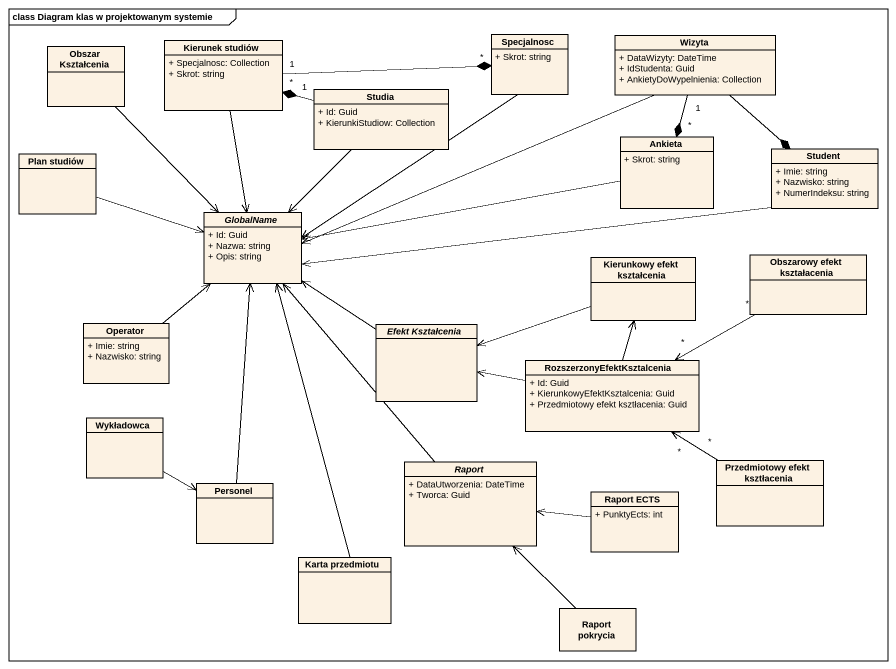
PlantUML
@startuml
mainframe class Diagram klas w projektowanym systemie
hide circle
hide empty members
skinparam classAttributeIconSize 0
class "Obszar Kształcenia" as Obszar_Kształcenia
class "Kierunek studiów" as Kierunek_studiów {
  + Specjalnosc: Collection
  + Skrot: string
}
class Specjalnosc {
  + Skrot: string
}
class Wizyta {
  + DataWizyty: DateTime
  + IdStudenta: Guid
  + AnkietyDoWypelnienia: Collection
}
class Studia {
  + Id: Guid
  + KierunkiStudiow: Collection
}
class "Plan studiów" as Plan_studiów
class Ankieta {
  + Skrot: string
}
class Student {
  + Imie: string
  + Nazwisko: string
  + NumerIndeksu: string
}
abstract class GlobalName {
  + Id: Guid
  + Nazwa: string
  + Opis: string
}
class "Kierunkowy efekt kształcenia" as Kierunkowy_efekt_kształcenia
class "Obszarowy efekt kształacenia" as Obszarowy_efekt_kształacenia
class Operator {
  + Imie: string
  + Nazwisko: string
}
abstract class "Efekt Kształcenia" as Efekt_Kształcenia
class RozszerzonyEfektKsztalcenia {
  + Id: Guid
  + KierunkowyEfektKsztalcenia: Guid
  + Przedmiotowy efekt ksztłacenia: Guid
}
class Wykładowca
class Personel
abstract class Raport {
  + DataUtworzenia: DateTime
  + Tworca: Guid
}
class "Przedmiotowy efekt ksztłacenia" as Przedmiotowy_efekt
class "Raport ECTS" as Raport_ECTS {
  + PunktyEcts: int
}
class "Karta przedmiotu" as Karta_przedmiotu
class "Raport pokrycia" as Raport_pokrycia
Obszar_Kształcenia --> GlobalName
Kierunek_studiów "1" -right-* "*" Specjalnosc
Kierunek_studiów --> GlobalName
Specjalnosc --> GlobalName
Wizyta "1" --* "*" Ankieta
Wizyta --* Student
Wizyta -left-> GlobalName
Studia "1" -left-* "*" Kierunek_studiów
Studia --> GlobalName
Plan_studiów -right-> GlobalName
Ankieta -left-> GlobalName
Student -left-> GlobalName
Kierunkowy_efekt_kształcenia -left-> Efekt_Kształcenia
Obszarowy_efekt_kształacenia "*" -left-> "*" RozszerzonyEfektKsztalcenia
Operator -up-> GlobalName
Efekt_Kształcenia -up-> GlobalName
RozszerzonyEfektKsztalcenia -up-> Kierunkowy_efekt_kształcenia
RozszerzonyEfektKsztalcenia -left-> Efekt_Kształcenia
Wykładowca -right-> Personel
Personel -up-> GlobalName
Raport -up-> GlobalName
Przedmiotowy_efekt "*" -up-> "*" RozszerzonyEfektKsztalcenia
Raport_ECTS -left-> Raport
Karta_przedmiotu -up-> GlobalName
Raport_pokrycia -up-> Raport
@enduml
